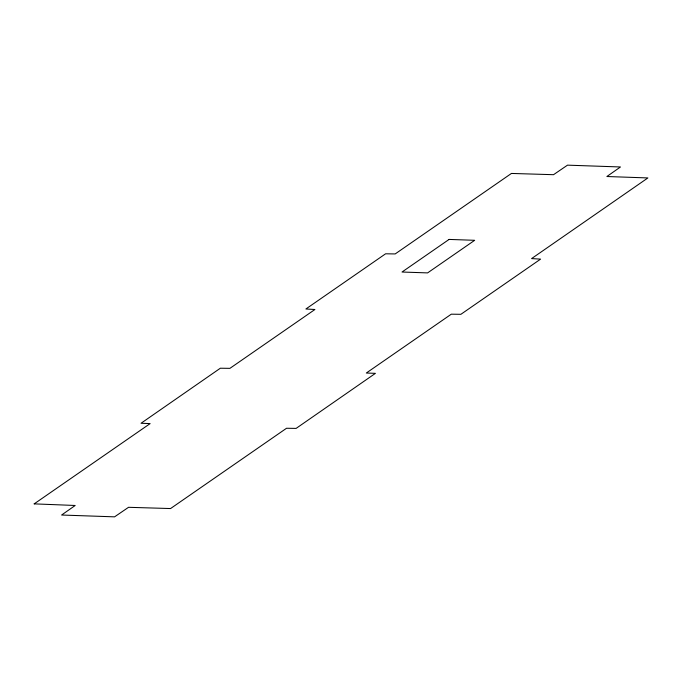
<?xml version="1.0" encoding="UTF-8"?>
<svg xmlns="http://www.w3.org/2000/svg" width="682" height="682" viewBox="0 0 682 682"><rect width="100%" height="100%" fill="white"/><g stroke="black" fill="none" stroke-linecap="round" stroke-linejoin="round"><path stroke-width="1.02" d="M34.185 503.87L75.191 505.481L61.585 515.029L114.576 516.845L128.54 507.306L170.568 508.55L286.534 428.262L296.116 428.398L375.441 373.344L366.311 373.028L451.305 314.18L460.887 314.308L540.604 259.117L531.568 258.606L647.9 177.934L606.869 176.519L620.475 166.971L567.501 165.155L553.528 174.694L511.432 173.441L395.185 253.934L385.603 253.798L305.886 308.989L314.922 309.5L229.928 368.348L220.346 368.22L141.021 423.275L150.151 423.59L34.185 503.87M449.088 239.425L402.005 272.024L427.597 272.902L474.681 240.303L449.088 239.425"/></g></svg>
